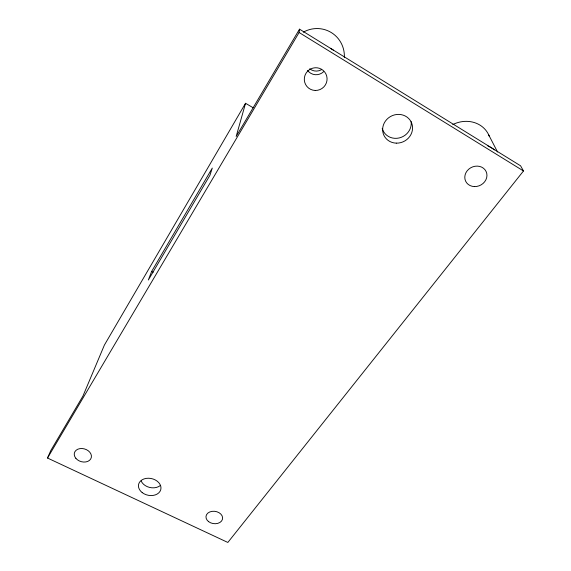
<?xml version="1.0" encoding="UTF-8"?>
<svg xmlns="http://www.w3.org/2000/svg" width="571" height="571" viewBox="0 0 571 571"><rect width="100%" height="100%" fill="white"/><g stroke="black" fill="none" stroke-linecap="round" stroke-linejoin="round"><path stroke-width="0.86" d="M47.514 458.028L299.097 32.497L299.511 29.164L520.581 165.804L523.486 170.972L227.843 542.45L47.514 458.028L50.748 450.612L82.923 396.103L104.4 345.062L245.537 103.28L253.21 107.798M245.537 103.28L236.173 136.476L299.511 29.164M151.65 271.418L148.339 280.018L209.964 175.218L212.284 168.081L151.65 271.418L153.192 272.239M299.097 32.497L523.486 170.972M488.733 134.956L497.548 152.007M160.051 485.714A11.27 8.465 12.6 0 1 141.18 481.018M411.156 121.63A14.96 13.975 -28.5 0 1 399.186 137.954A14.96 13.975 -28.5 0 1 382.213 128.339M487.891 145.976A29.749 26.316 -26.1 0 1 494.4 149.923M330.395 48.314A30.135 29.692 -44.9 0 1 333.364 50.148M303.287 32.197A28.207 27.665 -61.1 0 1 331.38 32.604A28.207 27.665 -61.1 0 1 344.356 57.578M452.774 124.571A27.751 24.846 -28.8 0 1 489.361 136.462M321.345 69.783A10.713 10.521 -58.6 0 1 309.718 68.798M323.557 71.753A10.849 10.671 -55.9 0 1 307.576 70.404M142.2 492.602A11.399 8.515 12.5 0 0 160.751 489.704A11.399 8.515 12.5 0 0 146.169 478.391A11.399 8.515 12.5 0 0 142.2 492.602M208.522 521.58A8.379 6.188 8.6 0 0 222.39 519.517A8.379 6.188 8.6 0 0 211.969 511.359A8.379 6.188 8.6 0 0 208.522 521.58M75.85 458.306A8.758 6.566 16.8 0 0 90.675 459.027A8.758 6.566 16.8 0 0 81.988 448.52A8.758 6.566 16.8 0 0 75.85 458.306M396.288 143.143A15.181 14.154 -27.6 0 0 411.163 121.958A15.181 14.154 -27.6 0 0 385.346 121.202A15.181 14.154 -27.6 0 0 396.288 143.143M315.249 90.461A11.456 11.292 -40.1 0 0 325.77 73.666A11.456 11.292 -40.1 0 0 306.056 73.181A11.456 11.292 -40.1 0 0 315.249 90.461M474.43 186.589A11.32 9.985 -25.5 0 0 486.107 171.514A11.32 9.985 -25.5 0 0 467.071 170.943A11.32 9.985 -25.5 0 0 474.43 186.589"/></g></svg>
